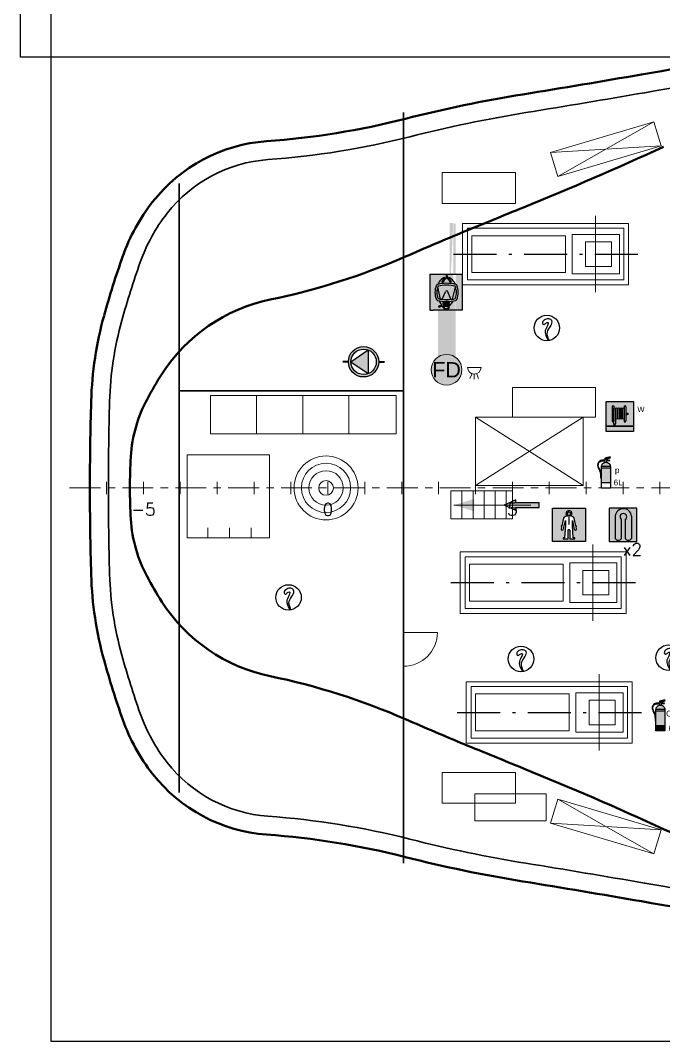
# Model space of a CAD drawing. Header units: millimetres. Extents: x -5000 to 92500, y -73000 to 27580.
# Drawn here: x -5000 to 5459, y -36000 to -19401 of the extents above; entities that cross this region are included whole.
import ezdxf
from ezdxf.enums import TextEntityAlignment as Align

# ---------------------------------------------------------------- set-up
doc = ezdxf.new("R2010")
doc.units = ezdxf.units.MM
doc.linetypes.add('CENTER_S', pattern=[860, 500, -120, 120, -120])
doc.linetypes.add('DASHDOT_S', pattern=[1150, 700, -200, 50, -200])
for name, color, linetype, lineweight in [('CENTER', 1, 'CENTER_S', 18), ('DASHDOT', 8, 'DASHDOT_S', 25), ('DETAIL', 9, 'Continuous', 13), ('DOOR', 4, 'Continuous', 18), ('FRAMES', 7, 'Continuous', 18), ('HULL', 7, 'Continuous', 50), ('STAIR', 6, 'Continuous', 18), ('STRUCT', 7, 'Continuous', 35), ('SYM-FF', 1, 'Continuous', 18), ('SYM-LSA', 3, 'Continuous', 18), ('TEXT', 7, 'Continuous', 18)]:
    doc.layers.add(name, color=color, linetype=linetype, lineweight=lineweight)
for name, color, linetype in [('dotted', 140, 'Continuous'), ('HATCH', 1, 'Continuous'), ('INER2', 151, 'Continuous'), ('out line', 230, 'Continuous'), ('SYMBOL', 31, 'Continuous'), ('VENT', 210, 'Continuous')]:
    doc.layers.add(name, color=color, linetype=linetype)
doc.styles.add('ARIAL', font='arial.ttf')
doc.styles.add('ROMANS', font='romans.shx')
doc.styles.add('SHIP', font='arial.ttf')
picture_1 = doc.add_image_def('image1.png', size_in_pixel=(1175, 900))
picture_2 = doc.add_image_def('image6.png', size_in_pixel=(4825, 900))

# ---------------------------------------------------------------- blocks, each defined once
blk = doc.blocks.new('AUTO_FIRE_ALARM_SPACE')
at = {"true_color": 0xe1232d}
h = blk.add_hatch(color=7, dxfattribs=at)
h.dxf.hatch_style = 1
h.paths.add_polyline_path([(130, 0), (128, 33), (121, 65), (111, 96), (97, 125), (78, 152), (57, 177), (32, 198), (5, 217), (-24, 231), (-55, 241), (-87, 248), (-120, 250), (-153, 248), (-185, 241), (-216, 231), (-245, 217), (-272, 198), (-297, 177), (-318, 152), (-337, 125), (-351, 96), (-361, 65), (-368, 33), (-370, 0), (-368, -33), (-361, -65), (-351, -96), (-337, -125), (-318, -152), (-297, -177), (-272, -198), (-245, -217), (-216, -231), (-185, -241), (-153, -248), (-120, -250), (-87, -248), (-55, -241), (-24, -231), (5, -217), (32, -198), (57, -177), (78, -152), (97, -125), (111, -96), (121, -65), (128, -33)])
for p, q in [((220, 40), (440, 40)), ((290, -70), (260, -140)), ((330, -70), (330, -150)), ((370, -70), (400, -140))]:
    blk.add_line(p, q)
blk.add_circle((-120, 0), 250)
blk.add_arc((330, 40), 110, 180, 360)
at = {"style": 'SHIP'}
blk.add_text('FD', height=250, dxfattribs=at).set_placement((-120, 0), align=Align.MIDDLE_CENTER)
blk = doc.blocks.new('EFP')
at = {"layer": 'HATCH'}
h = blk.add_hatch(color=10, dxfattribs=at)
h.paths.add_polyline_path([(-2248.241, -970.924), (-2248.241, -970.892), (-2248.028, -970.892, 0.006723), (-2248.029, -970.908, 0.006723), (-2248.028, -970.924)])
h.paths.add_polyline_path([(-2247.255, -970.446), (-2247.255, -971.37), (-2247.933, -970.908)])
h.paths.add_polyline_path([(-2246.845, -970.924, 0.006723), (-2246.845, -970.908, 0.006723), (-2246.845, -970.892), (-2246.632, -970.892), (-2246.632, -970.924)])
at = {"layer": 'VENT'}
h = blk.add_hatch(color=1, dxfattribs=at)
h.paths.add_polyline_path([(-2246.845, -970.908, 1), (-2248.029, -970.908, 1)])
h.paths.add_polyline_path([(-2247.933, -970.908, -1), (-2246.94, -970.908, -1)])
h.paths.add_polyline_path([(-2247.933, -970.908), (-2247.255, -970.446), (-2247.255, -971.37)])
at = {"layer": 'dotted', "color": 6}
for p, q in [((-2247.933, -970.908), (-2247.255, -970.446)), ((-2247.255, -970.446), (-2247.255, -971.37)), ((-2248.028, -970.892), (-2248.241, -970.892)), ((-2248.028, -970.924), (-2248.241, -970.924)), ((-2247.933, -970.908), (-2247.255, -971.37)), ((-2246.844, -970.892), (-2246.632, -970.892)), ((-2246.844, -970.924), (-2246.632, -970.924))]:
    blk.add_line(p, q, dxfattribs=at)
for radius in [0.592, 0.496]:
    blk.add_circle((-2247.436, -970.908), radius, dxfattribs=at)
blk = doc.blocks.new('FPR-EMERGENCY FIRE PUMP')
at = {"layer": 'dotted', "color": 6}
blk.add_line((0.37, 0.007), (0.37, -0.007), dxfattribs=at)
at = {"layer": 'dotted', "color": 51, "xscale": 0.45989954711139, "yscale": 0.45989954711139}
blk.add_blockref('EFP', (1033.595, 446.52), dxfattribs=at)
blk = doc.blocks.new('CO22')
at = {"layer": 'SYMBOL'}
h = blk.add_hatch(color=256, dxfattribs=at)
edge = h.paths.add_edge_path()
edge.add_line((6016.426, -5955.845), (6016.543, -5955.857))
edge.add_line((6016.543, -5955.857), (6016.543, -5955.844))
edge.add_line((6016.543, -5955.844), (6016.426, -5955.822))
edge.add_line((6016.426, -5955.822), (6016.426, -5955.785))
edge.add_line((6016.426, -5955.785), (6016.567, -5955.739))
edge.add_line((6016.567, -5955.739), (6016.556, -5955.708))
edge.add_line((6016.556, -5955.708), (6016.346, -5955.754))
edge.add_line((6016.346, -5955.754), (6016.346, -5955.84))
h = blk.add_hatch(color=1, dxfattribs=at)
edge = h.paths.add_edge_path()
edge.add_line((6016.561, -5956.151), (6016.211, -5956.151))
edge.add_line((6016.211, -5956.151), (6016.211, -5956.308))
edge.add_arc((6015.379, -5956.399), 0.837, 353.7735, 366.2265, ccw=False)
edge.add_line((6016.211, -5956.49), (6016.211, -5956.709))
edge.add_line((6016.211, -5956.709), (6016.561, -5956.709))
edge.add_line((6016.561, -5956.709), (6016.561, -5956.151))
h.paths.add_polyline_path([(6016.561, -5956.922), (6016.211, -5956.922)])
edge = h.paths.add_edge_path()
edge.add_arc((6016.386, -5956.091), 0.175, 90, 172.15)
edge.add_line((6016.212, -5956.067), (6016.56, -5956.067))
edge.add_arc((6016.386, -5956.091), 0.175, 7.85, 90)
at = {"layer": 'VENT'}
blk.add_hatch(color=253, dxfattribs=at).paths.add_polyline_path([(6016.561, -5956.709), (6016.211, -5956.709), (6016.211, -5956.922), (6016.561, -5956.922)])
at = {"layer": 'INER2', "color": 6}
for points in [[(6016.556, -5955.71), (6016.346, -5955.755)], [(6016.426, -5955.786), (6016.567, -5955.741)], [(6016.567, -5955.741), (6016.556, -5955.71)], [(6016.561, -5956.151), (6016.211, -5956.151)], [(6016.212, -5956.067), (6016.56, -5956.067)], [(6016.346, -5955.867), (6016.346, -5955.92)], [(6016.426, -5955.822), (6016.426, -5955.785)], [(6016.543, -5955.844), (6016.426, -5955.822)], [(6016.426, -5955.845), (6016.543, -5955.857)], [(6016.211, -5956.709), (6016.561, -5956.709)]]:
    blk.add_lwpolyline(points, dxfattribs=at)
blk.add_lwpolyline([(6016.561, -5956.922), (6016.211, -5956.922), (6016.211, -5956.091, -0.414214), (6016.386, -5955.915), (6016.386, -5955.915, -0.414214), (6016.561, -5956.091)], format="xyb", close=True, dxfattribs=at)
blk.add_lwpolyline([(6016.346, -5955.92, -0.106872), (6016.426, -5955.92)], format="xyb", dxfattribs=at)
for points, knots in [([(6016.346, -5955.84), (6016.333, -5955.839), (6016.319, -5955.838), (6016.279, -5955.837), (6016.251, -5955.837), (6016.197, -5955.844), (6016.171, -5955.852), (6016.134, -5955.875), (6016.122, -5955.885), (6016.102, -5955.908), (6016.093, -5955.921), (6016.077, -5955.951), (6016.071, -5955.969), (6016.064, -5956.006), (6016.064, -5956.024), (6016.069, -5956.074), (6016.08, -5956.105), (6016.101, -5956.155), (6016.11, -5956.175), (6016.128, -5956.213), (6016.136, -5956.231), (6016.151, -5956.269), (6016.157, -5956.287), (6016.167, -5956.326), (6016.17, -5956.346), (6016.177, -5956.408), (6016.177, -5956.451), (6016.177, -5956.506), (6016.177, -5956.518), (6016.176, -5956.529)], [0.027104, 0.027104, 0.027104, 0.027104, 0.680846, 0.680846, 2.042538, 2.042538, 3.40423, 3.40423, 4.126415, 4.126415, 4.848601, 4.848601, 5.718136, 5.718136, 6.587672, 6.587672, 8.218711, 8.218711, 9.364028, 9.364028, 10.509345, 10.509345, 11.716642, 11.716642, 12.923939, 12.923939, 15.338534, 15.338534, 15.957922, 15.957922, 15.957922, 15.957922]), ([(6016.203, -5956.529), (6016.204, -5956.444), (6016.206, -5956.319), (6016.13, -5956.153), (6016.065, -5956.017), (6016.159, -5955.855), (6016.272, -5955.862), (6016.346, -5955.867)], [0, 0, 0, 0, 297.944458, 438.105277, 661.865253, 788.691466, 1028.865984, 1028.865984, 1028.865984, 1028.865984])]:
    blk.add_open_spline(points, degree=3, knots=knots, dxfattribs=at)
at = {"layer": 'SYMBOL'}
for points in [[(6016.346, -5955.754), (6016.346, -5955.84)], [(6016.426, -5955.92), (6016.426, -5955.845)], [(6016.543, -5955.857), (6016.543, -5955.844)], [(6016.176, -5956.529), (6016.203, -5956.529)]]:
    blk.add_lwpolyline(points, dxfattribs=at)
at = {"layer": 'INER2', "color": 6, "style": 'ARIAL'}
for s, p in [('CO2', (6016.606, -5956.358)), ('6L', (6016.702, -5956.932))]:
    blk.add_text(s, height=0.2257, dxfattribs=at).set_placement(p)
blk = doc.blocks.new('FPR-FIRE EXTINGUISHER CO2')
at = {"layer": 'INER2', "color": 6, "xscale": 0.45989954711139, "yscale": 0.45989954711139}
blk.add_blockref('CO22', (-2766.958, 2739.309), dxfattribs=at)
blk = doc.blocks.new('SM')
at = {"layer": 'dotted', "color": 6}
blk.add_circle((1942.533, -4084.514), 0.497, dxfattribs=at)
blk.add_spline([(1942.625, -4085.002), (1942.557, -4084.663), (1942.684, -4084.436), (1942.73, -4084.229), (1942.622, -4084.157), (1942.464, -4084.188), (1942.365, -4084.322), (1942.408, -4084.384), (1942.498, -4084.325), (1942.582, -4084.303), (1942.575, -4084.381), (1942.47, -4084.616), (1942.59, -4085.008)], degree=3, dxfattribs=at)
blk = doc.blocks.new('FPR-SMOKE DETECTOR')
at = {"layer": 'VENT', "color": 6, "xscale": 0.45989954711139, "yscale": 0.45989954711139}
blk.add_blockref('SM', (-893.37, 1878.466), dxfattribs=at)
blk = doc.blocks.new('ES')
at = {"layer": 'INER2'}
h = blk.add_hatch(color=80, dxfattribs=at)
h.paths.add_polyline_path([(-2246.813, -1004.016), (-2247.461, -1004.016), (-2247.461, -1004.11, -0.745878), (-2247.4, -1004.323), (-2247.381, -1004.323, -0.396303), (-2247.252, -1004.457), (-2247.197, -1004.716), (-2247.173, -1004.698), (-2247.173, -1004.716), (-2247.181, -1004.743), (-2247.17, -1004.826, -0.213975), (-2247.178, -1004.852), (-2247.2, -1004.877), (-2247.239, -1004.859, -0.173132), (-2247.255, -1004.843), (-2247.324, -1004.497), (-2247.324, -1004.693), (-2247.294, -1005.167), (-2247.266, -1005.167, -0.414214), (-2247.233, -1005.201), (-2247.233, -1005.204), (-2247.428, -1005.204), (-2247.428, -1004.879, 0.414214), (-2247.461, -1004.846), (-2247.461, -1005.312), (-2246.813, -1005.312)])
h.paths.add_polyline_path([(-2247.544, -1004.323), (-2247.525, -1004.323, -0.753356), (-2247.461, -1004.11), (-2247.461, -1004.016), (-2248.109, -1004.016), (-2248.109, -1005.312), (-2247.461, -1005.312), (-2247.461, -1004.846, 0.433898), (-2247.497, -1004.879), (-2247.497, -1005.204), (-2247.692, -1005.204), (-2247.692, -1005.201, -0.414214), (-2247.659, -1005.167), (-2247.631, -1005.167), (-2247.601, -1004.693), (-2247.601, -1004.497), (-2247.686, -1004.854), (-2247.736, -1004.877), (-2247.768, -1004.84), (-2247.755, -1004.743), (-2247.763, -1004.716), (-2247.763, -1004.698), (-2247.739, -1004.716), (-2247.69, -1004.457, -0.371875)])
h.paths.add_polyline_path([(-2247.461, -1004.155, 0.961276), (-2247.469, -1004.297), (-2247.469, -1004.632), (-2247.461, -1004.632)])
h.paths.add_polyline_path([(-2247.461, -1004.155), (-2247.461, -1004.632), (-2247.456, -1004.632), (-2247.456, -1004.297, 0.946434)])
at = {"layer": 'dotted', "color": 6}
blk.add_line((-2247.69, -1005.203), (-2247.495, -1005.203), dxfattribs=at)
blk.add_lwpolyline([(-2248.108, -1005.311), (-2248.108, -1004.015), (-2246.812, -1004.015), (-2246.812, -1005.311)], close=True, dxfattribs=at)
for points in [[(-2247.198, -1004.876), (-2247.176, -1004.851, 0.213975), (-2247.168, -1004.825), (-2247.179, -1004.742), (-2247.172, -1004.715), (-2247.172, -1004.697), (-2247.195, -1004.715), (-2247.25, -1004.456, 0.396303), (-2247.379, -1004.322), (-2247.398, -1004.322, 3.422223), (-2247.523, -1004.322), (-2247.543, -1004.322, 0.371875), (-2247.689, -1004.456), (-2247.737, -1004.715), (-2247.761, -1004.697), (-2247.761, -1004.715), (-2247.753, -1004.742), (-2247.766, -1004.839), (-2247.734, -1004.876), (-2247.684, -1004.853), (-2247.6, -1004.496), (-2247.6, -1004.692), (-2247.63, -1005.166), (-2247.657, -1005.166, 0.414214), (-2247.69, -1005.2), (-2247.69, -1005.203), (-2247.495, -1005.203), (-2247.495, -1004.878, -0.414214), (-2247.462, -1004.845), (-2247.46, -1004.845, -0.414214), (-2247.426, -1004.878), (-2247.426, -1005.203), (-2247.231, -1005.203), (-2247.231, -1005.2, 0.414214), (-2247.264, -1005.166), (-2247.292, -1005.166), (-2247.322, -1004.692), (-2247.322, -1004.496), (-2247.253, -1004.842, 0.173132), (-2247.237, -1004.858)], [(-2247.454, -1004.631), (-2247.454, -1004.296, 21.146031), (-2247.467, -1004.296), (-2247.467, -1004.631)]]:
    blk.add_lwpolyline(points, format="xyb", close=True, dxfattribs=at)
blk = doc.blocks.new('FPR-IMMERSION SUIT')
at = {"layer": 'dotted', "color": 1, "xscale": 0.45989954711139, "yscale": 0.45989954711139}
blk.add_blockref('ES', (1033.606, 462.044), dxfattribs=at)
blk = doc.blocks.new('POW 6KG')
at = {"layer": 'SYMBOL'}
h = blk.add_hatch(color=256, dxfattribs=at)
edge = h.paths.add_edge_path()
edge.add_line((-2247.42, -963.619), (-2247.303, -963.631))
edge.add_line((-2247.303, -963.631), (-2247.303, -963.619))
edge.add_line((-2247.303, -963.619), (-2247.42, -963.597))
edge.add_line((-2247.42, -963.597), (-2247.42, -963.559))
edge.add_line((-2247.42, -963.559), (-2247.279, -963.514))
edge.add_line((-2247.279, -963.514), (-2247.29, -963.483))
edge.add_line((-2247.29, -963.483), (-2247.501, -963.528))
edge.add_line((-2247.501, -963.528), (-2247.501, -963.615))
h = blk.add_hatch(color=1, dxfattribs=at)
edge = h.paths.add_edge_path()
edge.add_line((-2247.284, -963.924), (-2247.634, -963.924))
edge.add_line((-2247.634, -963.924), (-2247.634, -964.082))
edge.add_arc((-2248.466, -964.172), 0.837, 353.7735, 366.2265, ccw=False)
edge.add_line((-2247.634, -964.263), (-2247.634, -964.482))
edge.add_line((-2247.634, -964.482), (-2247.284, -964.482))
edge.add_line((-2247.284, -964.482), (-2247.284, -963.924))
h.paths.add_polyline_path([(-2247.284, -964.696), (-2247.634, -964.696)])
edge = h.paths.add_edge_path()
edge.add_arc((-2247.459, -963.864), 0.175, 90, 172.15)
edge.add_line((-2247.632, -963.84), (-2247.285, -963.84))
edge.add_arc((-2247.459, -963.864), 0.175, 7.85, 90)
at = {"layer": 'dotted', "color": 6}
for points in [[(-2247.29, -963.483), (-2247.501, -963.528)], [(-2247.279, -963.513), (-2247.29, -963.483)], [(-2247.634, -963.839), (-2247.287, -963.839)], [(-2247.501, -963.526), (-2247.501, -963.613)], [(-2247.501, -963.639), (-2247.501, -963.693)], [(-2247.42, -963.559), (-2247.279, -963.513)], [(-2247.42, -963.595), (-2247.42, -963.557)], [(-2247.303, -963.617), (-2247.42, -963.595)], [(-2247.42, -963.617), (-2247.303, -963.629)], [(-2247.42, -963.693), (-2247.42, -963.617)], [(-2247.303, -963.629), (-2247.303, -963.617)], [(-2247.285, -963.924), (-2247.636, -963.924)], [(-2247.67, -964.302), (-2247.643, -964.302)], [(-2247.636, -964.482), (-2247.285, -964.482)]]:
    blk.add_lwpolyline(points, dxfattribs=at)
blk.add_lwpolyline([(-2247.285, -964.695), (-2247.636, -964.695), (-2247.636, -963.863, -0.414214), (-2247.46, -963.688), (-2247.46, -963.688, -0.414214), (-2247.285, -963.863)], format="xyb", close=True, dxfattribs=at)
blk.add_lwpolyline([(-2247.501, -963.693, -0.106872), (-2247.42, -963.693)], format="xyb", dxfattribs=at)
for points, knots in [([(-2247.501, -963.613), (-2247.514, -963.612), (-2247.527, -963.611), (-2247.568, -963.609), (-2247.595, -963.609), (-2247.649, -963.617), (-2247.676, -963.625), (-2247.712, -963.647), (-2247.724, -963.658), (-2247.745, -963.681), (-2247.753, -963.694), (-2247.769, -963.724), (-2247.776, -963.742), (-2247.782, -963.778), (-2247.783, -963.796), (-2247.777, -963.847), (-2247.767, -963.878), (-2247.746, -963.928), (-2247.736, -963.948), (-2247.719, -963.986), (-2247.71, -964.004), (-2247.696, -964.041), (-2247.689, -964.06), (-2247.68, -964.099), (-2247.677, -964.119), (-2247.67, -964.181), (-2247.669, -964.224), (-2247.67, -964.279), (-2247.67, -964.29), (-2247.67, -964.302)], [0.027104, 0.027104, 0.027104, 0.027104, 0.680846, 0.680846, 2.042538, 2.042538, 3.40423, 3.40423, 4.126415, 4.126415, 4.848601, 4.848601, 5.718136, 5.718136, 6.587672, 6.587672, 8.218711, 8.218711, 9.364028, 9.364028, 10.509345, 10.509345, 11.716642, 11.716642, 12.923939, 12.923939, 15.338534, 15.338534, 15.957922, 15.957922, 15.957922, 15.957922]), ([(-2247.643, -964.302), (-2247.642, -964.217), (-2247.64, -964.092), (-2247.717, -963.926), (-2247.781, -963.79), (-2247.688, -963.628), (-2247.575, -963.635), (-2247.501, -963.639)], [0, 0, 0, 0, 297.944458, 438.105277, 661.865253, 788.691466, 1028.865984, 1028.865984, 1028.865984, 1028.865984])]:
    blk.add_open_spline(points, degree=3, knots=knots, dxfattribs=at)
at = {"layer": 'dotted', "color": 6, "style": 'ARIAL'}
for s, height, p in [('p', 0.226, (-2247.106, -964.11)), ('6L', 0.2257, (-2247.155, -964.591))]:
    blk.add_text(s, height=height, dxfattribs=at).set_placement(p)
blk = doc.blocks.new('FPR-FIRE EXTINGUISHER (POWDER)')
at = {"layer": 'dotted', "color": 51, "xscale": 0.45989954711139, "yscale": 0.45989954711139}
blk.add_blockref('POW 6KG', (1033.573, 443.384), dxfattribs=at)
blk = doc.blocks.new('box')
at = {"layer": 'VENT'}
h = blk.add_hatch(color=1, dxfattribs=at)
h.paths.add_polyline_path([(1943.159, -4115.599), (1942.093, -4115.599), (1942.093, -4116.565), (1943.159, -4116.565)])
h.paths.add_polyline_path([(1942.861, -4116.356, -0.360452), (1942.827, -4116.391), (1942.793, -4116.391), (1942.793, -4115.771), (1942.827, -4115.771, -0.374684), (1942.861, -4115.807), (1942.861, -4116.082), (1942.873, -4116.082, -1), (1942.944, -4116.082, -1), (1942.873, -4116.082), (1942.861, -4116.082)])
h.paths.add_polyline_path([(1942.732, -4116.266), (1942.732, -4115.863, -0.405451), (1942.787, -4115.863), (1942.787, -4116.266, -0.405451)])
h.paths.add_polyline_path([(1942.89, -4116.082, -1), (1942.927, -4116.082, -1)])
h.paths.add_polyline_path([(1942.725, -4116.266, -0.357785), (1942.664, -4116.266), (1942.664, -4115.863, -0.357785), (1942.725, -4115.863)])
h.paths.add_polyline_path([(1942.657, -4116.266, -0.357785), (1942.596, -4116.266), (1942.596, -4115.863, -0.357785), (1942.657, -4115.863)])
h.paths.add_polyline_path([(1942.589, -4116.266, -0.357785), (1942.528, -4116.266), (1942.528, -4115.863, -0.357785), (1942.589, -4115.863)])
h.paths.add_polyline_path([(1942.522, -4116.266, -0.357785), (1942.46, -4116.266), (1942.46, -4115.863, -0.357785), (1942.522, -4115.863)])
h.paths.add_polyline_path([(1942.454, -4116.465), (1942.392, -4116.465), (1942.392, -4115.863, -0.357785), (1942.454, -4115.863)])
h.paths.add_polyline_path([(1942.457, -4116.471), (1942.438, -4116.514), (1942.407, -4116.514), (1942.389, -4116.471)])
h.paths.add_polyline_path([(1942.386, -4116.391), (1942.352, -4116.391, -0.376553), (1942.318, -4116.354), (1942.318, -4115.807, -0.376553), (1942.352, -4115.771), (1942.386, -4115.771)])
blk.add_hatch(color=3, dxfattribs=at).paths.add_polyline_path([(1943.159, -4116.565), (1942.093, -4116.565), (1942.093, -4116.767), (1943.159, -4116.767)])
at = {"layer": 'dotted', "color": 6}
for p, q in [((1942.318, -4115.807), (1942.318, -4116.354)), ((1942.352, -4115.771), (1942.386, -4115.771)), ((1942.386, -4115.771), (1942.386, -4116.391)), ((1942.393, -4116.465), (1942.393, -4115.863)), ((1942.454, -4115.863), (1942.454, -4116.465)), ((1942.461, -4116.266), (1942.461, -4115.863)), ((1942.522, -4115.863), (1942.522, -4116.266)), ((1942.529, -4116.266), (1942.529, -4115.863)), ((1942.59, -4115.863), (1942.59, -4116.266)), ((1942.596, -4116.266), (1942.596, -4115.863)), ((1942.658, -4115.863), (1942.658, -4116.266)), ((1942.664, -4116.266), (1942.664, -4115.863)), ((1942.726, -4115.863), (1942.726, -4116.266)), ((1942.732, -4116.266), (1942.732, -4115.863)), ((1942.787, -4115.863), (1942.787, -4116.266)), ((1942.794, -4115.771), (1942.794, -4116.391)), ((1942.794, -4115.771), (1942.828, -4115.771)), ((1942.861, -4115.807), (1942.861, -4116.356)), ((1942.861, -4116.082), (1942.945, -4116.082)), ((1942.909, -4116.117), (1942.909, -4116.046)), ((1942.352, -4116.391), (1942.386, -4116.391)), ((1942.389, -4116.471), (1942.457, -4116.471)), ((1942.407, -4116.514), (1942.389, -4116.471)), ((1942.393, -4116.465), (1942.454, -4116.465)), ((1942.407, -4116.514), (1942.439, -4116.514)), ((1942.439, -4116.514), (1942.457, -4116.471)), ((1942.794, -4116.391), (1942.828, -4116.391))]:
    blk.add_line(p, q, dxfattribs=at)
for points in [[(1942.094, -4115.599), (1943.16, -4115.599), (1943.16, -4116.767), (1942.094, -4116.767)], [(1942.094, -4116.565), (1943.16, -4116.565), (1943.16, -4116.565), (1942.094, -4116.565)]]:
    blk.add_lwpolyline(points, close=True, dxfattribs=at)
for radius in [0.0356, 0.0187]:
    blk.add_circle((1942.909, -4116.082), radius, dxfattribs=at)
for centre, radius, start, end in [((1942.356, -4115.808), 0.0379, 95.977, 178.5131), ((1942.423, -4115.901), 0.0483, 50.6271, 129.3729), ((1942.491, -4115.901), 0.0483, 50.6271, 129.3729), ((1942.559, -4115.901), 0.0483, 50.6271, 129.3729), ((1942.627, -4115.901), 0.0483, 50.6271, 129.3729), ((1942.695, -4115.901), 0.0483, 50.6271, 129.3729), ((1942.76, -4115.892), 0.0393, 45.8464, 134.1536), ((1942.824, -4115.808), 0.0379, 1.4869, 84.023), ((1942.356, -4116.353), 0.0379, 181.4869, 264.023), ((1942.491, -4116.228), 0.0483, 230.6271, 309.3729), ((1942.559, -4116.228), 0.0483, 230.6271, 309.3729), ((1942.627, -4116.228), 0.0483, 230.6271, 309.3729), ((1942.695, -4116.228), 0.0483, 230.6271, 309.3729), ((1942.76, -4116.238), 0.0393, 225.8464, 314.1536), ((1942.824, -4116.353), 0.0379, 275.977, 358.5131)]:
    blk.add_arc(centre, radius, start, end, dxfattribs=at)
at = {"layer": 'dotted', "color": 6, "style": 'ARIAL'}
blk.add_text('W', height=0.212, dxfattribs=at).set_placement((1943.305, -4116.011))
blk = doc.blocks.new('FPR-FIRE BOX HOSE WITH NOZZLES')
at = {"layer": 'VENT', "color": 2, "xscale": 0.45989954711139, "yscale": 0.45989954711139}
blk.add_blockref('box', (-893.447, 1893.031), dxfattribs=at)
blk = doc.blocks.new('EEB DEVICE')
h = blk.add_hatch(color=102)
h.paths.add_polyline_path([(-2246.729, -957.206), (-2247.994, -957.206), (-2247.994, -958.606), (-2247.852, -958.606), (-2246.871, -958.606), (-2246.729, -958.606)])
edge = h.paths.add_edge_path()
edge.add_arc((-2247.336, -959.091), 1.535, 282.7974, 283.439, ccw=False)
edge.add_arc((-2246.994, -957.66), 0.0636, 283.439, 336.9608, ccw=False)
edge.add_arc((-2247.58, -957.91), 0.701, 336.9608, 360, ccw=False)
edge.add_arc((-2247.58, -957.91), 0.701, 360, 383.0392, ccw=False)
edge.add_arc((-2246.994, -958.159), 0.0636, 23.0392, 76.561, ccw=False)
edge.add_arc((-2247.336, -956.729), 1.535, 76.561, 80.3432, ccw=False)
edge.add_arc((-2247.556, -958.024), 0.525, 24.4443, 51.1224, ccw=False)
edge.add_arc((-2247.241, -958.415), 0.0228, 51.1224, 129.7385, ccw=False)
at = {"layer": 'SYMBOL'}
h = blk.add_hatch(color=256, dxfattribs=at)
edge = h.paths.add_edge_path()
edge.add_arc((-2247.336, -956.729), 1.535, 80.3432, 85.3109, ccw=False)
edge.add_line((-2247.21, -958.258), (-2247.217, -958.299))
h = blk.add_hatch(color=256, dxfattribs=at)
edge = h.paths.add_edge_path()
edge.add_arc((-2247.671, -957.909), 0.745, 24.9546, 41.0689)
edge.add_arc((-2247.336, -957.611), 0.296, 40.2148, 72.7798)
edge.add_arc((-2247.253, -957.343), 0.0161, 72.7798, 239.3661)
edge.add_arc((-2247.381, -957.559), 0.235, 300.6339, 346.1202, ccw=False)
edge.add_arc((-2247.176, -957.508), 0.0236, 346.1202, 523.1967, ccw=False)
edge.add_arc((-2247.423, -957.583), 0.235, 16.8033, 57.7271)
edge.add_arc((-2247.276, -957.35), 0.0407, 122.2729, 180, ccw=False)
edge.add_line((-2247.317, -957.35), (-2247.317, -957.267))
edge.add_arc((-2247.328, -957.267), 0.0114, 0, 90)
edge.add_line((-2247.328, -957.256), (-2247.343, -957.256))
edge.add_arc((-2247.343, -957.267), 0.0114, 90, 180)
edge.add_line((-2247.355, -957.267), (-2247.355, -957.35))
edge.add_arc((-2247.396, -957.35), 0.0407, 360, 417.7271, ccw=False)
edge.add_arc((-2247.249, -957.583), 0.235, 122.2729, 163.1967)
edge.add_arc((-2247.496, -957.508), 0.0236, 16.8033, 193.8798, ccw=False)
edge.add_arc((-2247.291, -957.559), 0.235, 193.8798, 239.3661, ccw=False)
edge.add_arc((-2247.419, -957.343), 0.0161, 300.6339, 467.2202)
edge.add_arc((-2247.336, -957.611), 0.296, 107.2202, 139.7852)
edge.add_arc((-2247, -957.909), 0.745, 138.9311, 155.0454)
edge.add_arc((-2247.336, -959.091), 1.535, 257.2026, 270, ccw=False)
edge.add_arc((-2247.336, -959.091), 1.535, 270, 282.7974, ccw=False)
h = blk.add_hatch(color=256, dxfattribs=at)
h.paths.add_polyline_path([(-2247.504, -958.181, 0.028926), (-2247.336, -958.19, 0.028926), (-2247.167, -958.181), (-2247.289, -957.887, 0.666938), (-2247.382, -957.887)])
h.paths.add_polyline_path([(-2247.684, -957.702, 0.084667), (-2247.719, -957.91, 0.098986), (-2247.671, -958.151, 0.017455), (-2247.571, -958.171)])
h.paths.add_polyline_path([(-2246.952, -957.91, 0.084667), (-2246.988, -957.702), (-2247.101, -958.171, 0.017455), (-2247.001, -958.151, 0.098986)])
at = {"layer": 'dotted', "color": 6}
for p, q in [((-2247.993, -957.206), (-2246.728, -957.206)), ((-2247.993, -957.206), (-2247.993, -958.606)), ((-2247.354, -957.267), (-2247.354, -957.35)), ((-2247.342, -957.256), (-2247.327, -957.256)), ((-2247.316, -957.267), (-2247.316, -957.35)), ((-2246.728, -957.206), (-2246.728, -958.606)), ((-2247.57, -958.172), (-2247.683, -957.702)), ((-2247.503, -958.181), (-2247.381, -957.888)), ((-2247.166, -958.181), (-2247.288, -957.888)), ((-2247.1, -958.172), (-2246.987, -957.702)), ((-2247.469, -958.29), (-2247.469, -958.258)), ((-2247.469, -958.325), (-2247.469, -958.315)), ((-2247.221, -958.331), (-2247.221, -958.321)), ((-2247.216, -958.299), (-2247.209, -958.258)), ((-2247.993, -958.606), (-2247.851, -958.606)), ((-2246.87, -958.606), (-2247.851, -958.606)), ((-2247.469, -958.368), (-2247.469, -958.358)), ((-2247.468, -958.414), (-2247.468, -958.403)), ((-2247.231, -958.406), (-2247.232, -958.415)), ((-2247.226, -958.374), (-2247.225, -958.364)), ((-2246.728, -958.606), (-2246.87, -958.606))]:
    blk.add_line(p, q, dxfattribs=at)
for points in [[(-2247.735, -958.184, 0.237873), (-2247.691, -958.221, 0.058706), (-2247.335, -958.263, 0.058706), (-2246.978, -958.221, 0.237873), (-2246.934, -958.184, 0.100868), (-2246.878, -957.91, 0.100868), (-2246.934, -957.636, 0.237873), (-2246.978, -957.599, 0.058706), (-2247.335, -957.557, 0.058706), (-2247.691, -957.599, 0.237873), (-2247.735, -957.636, 0.100868), (-2247.791, -957.91, 0.100868)], [(-2247.67, -958.152, 0.0579), (-2247.335, -958.191, 0.0579), (-2246.999, -958.152, 0.098986), (-2246.951, -957.91, 0.098986), (-2246.999, -957.669, 0.0579), (-2247.335, -957.63, 0.0579), (-2247.67, -957.669, 0.098986), (-2247.718, -957.91, 0.098986)]]:
    blk.add_lwpolyline(points, format="xyb", close=True, dxfattribs=at)
for centre, radius, start, end in [((-2246.999, -957.909), 0.745, 138.9311, 155.0454), ((-2247.335, -957.611), 0.296, 107.2202, 139.7852), ((-2247.495, -957.508), 0.0236, 166.1202, 343.1967), ((-2247.29, -957.559), 0.235, 120.6339, 166.1202), ((-2247.247, -957.583), 0.235, 122.2729, 163.1967), ((-2247.418, -957.343), 0.0161, 300.6339, 107.2202), ((-2247.394, -957.35), 0.0407, 302.2729, 0), ((-2247.342, -957.267), 0.0114, 90, 180), ((-2247.327, -957.267), 0.0114, 0, 90), ((-2247.275, -957.35), 0.0407, 180, 237.7271), ((-2247.422, -957.583), 0.235, 16.8033, 57.7271), ((-2247.252, -957.343), 0.0161, 72.7798, 239.3661), ((-2247.379, -957.559), 0.235, 13.8798, 59.3661), ((-2247.335, -957.611), 0.296, 40.2148, 72.7798), ((-2247.175, -957.508), 0.0236, 196.8033, 13.8798), ((-2247.67, -957.909), 0.745, 24.9546, 41.0689), ((-2247.335, -957.907), 0.0506, 22.5984, 157.4016), ((-2246.913, -957.909), 0.787, 204.5094, 218.6737), ((-2247.464, -958.315), 0.00504, 113.8279, 180.4862), ((-2247.555, -958.025), 0.525, 308.8776, 335.5557), ((-2247.227, -958.321), 0.00504, 0, 62.5298), ((-2247.627, -958.465), 0.0245, 131.4019, 303.6254), ((-2247.638, -958.453), 0.00886, 110.2386, 131.4019), ((-2247.577, -958.618), 0.185, 80.8751, 110.2386), ((-2247.514, -958.717), 0.252, 88.654, 113.1759), ((-2247.544, -958.414), 0.022, 260.8751, 38.6737), ((-2247.507, -958.401), 0.0639, 268.654, 318.3835), ((-2247.464, -958.325), 0.00504, 180.4862, 294.7687), ((-2247.464, -958.357), 0.00504, 118.6274, 180.4862), ((-2247.464, -958.368), 0.00504, 180.4862, 300.1175), ((-2247.463, -958.403), 0.00504, 126.7251, 180.4862), ((-2247.463, -958.414), 0.00504, 180.4862, 309.4368), ((-2247.24, -958.415), 0.0228, 230.2615, 308.8776), ((-2247.238, -958.414), 0.00642, 230.1003, 352.2772), ((-2247.231, -958.373), 0.00504, 237.2063, 352.2772), ((-2247.236, -958.406), 0.00504, 352.2772, 51.5145), ((-2247.227, -958.331), 0.00504, 241.5522, 0), ((-2247.23, -958.363), 0.00504, 352.2772, 58.4878)]:
    blk.add_arc(centre, radius, start, end, dxfattribs=at)
blk.add_ellipse((-2247.351, -958.499), major_axis=(0.0818, 0), ratio=0.603752, dxfattribs=at)
for points, knots in [([(-2247.216, -958.299), (-2247.245, -958.284), (-2247.273, -958.276), (-2247.338, -958.266), (-2247.375, -958.266), (-2247.431, -958.277), (-2247.45, -958.282), (-2247.469, -958.29)], [7.148644, 7.148644, 7.148644, 7.148644, 7.583437, 7.583437, 8.173653, 8.173653, 8.461241, 8.461241, 8.461241, 8.461241]), ([(-2247.224, -958.316), (-2247.254, -958.301), (-2247.284, -958.293), (-2247.351, -958.285), (-2247.389, -958.286), (-2247.44, -958.3), (-2247.453, -958.304), (-2247.466, -958.31)], [7.146617, 7.146617, 7.146617, 7.146617, 7.643057, 7.643057, 8.27089, 8.27089, 8.485175, 8.485175, 8.485175, 8.485175]), ([(-2247.229, -958.336), (-2247.262, -958.318), (-2247.295, -958.31), (-2247.365, -958.304), (-2247.403, -958.307), (-2247.448, -958.323), (-2247.455, -958.326), (-2247.462, -958.329)], [7.123347, 7.123347, 7.123347, 7.123347, 7.712327, 7.712327, 8.383343, 8.383343, 8.507126, 8.507126, 8.507126, 8.507126]), ([(-2247.227, -958.359), (-2247.228, -958.358), (-2247.229, -958.357), (-2247.267, -958.335), (-2247.304, -958.327), (-2247.378, -958.324), (-2247.416, -958.329), (-2247.457, -958.348), (-2247.462, -958.351), (-2247.466, -958.353)], [7.053159, 7.053159, 7.053159, 7.053159, 7.073403, 7.073403, 7.78673, 7.78673, 8.500057, 8.500057, 8.587709, 8.587709, 8.587709, 8.587709]), ([(-2247.232, -958.402), (-2247.242, -958.394), (-2247.251, -958.389), (-2247.284, -958.373), (-2247.307, -958.367), (-2247.356, -958.362), (-2247.38, -958.364), (-2247.425, -958.375), (-2247.447, -958.384), (-2247.466, -958.399)], [6.93153, 6.93153, 6.93153, 6.93153, 7.164429, 7.164429, 7.705806, 7.705806, 8.247183, 8.247183, 8.740097, 8.740097, 8.740097, 8.740097]), ([(-2247.24, -958.499), (-2247.24, -958.487), (-2247.244, -958.474), (-2247.257, -958.455), (-2247.266, -958.446), (-2247.299, -958.425), (-2247.329, -958.419), (-2247.388, -958.422), (-2247.417, -958.43), (-2247.45, -958.459), (-2247.459, -958.473), (-2247.465, -958.506), (-2247.46, -958.524), (-2247.44, -958.55), (-2247.427, -958.559), (-2247.384, -958.579), (-2247.349, -958.581), (-2247.296, -958.57), (-2247.276, -958.561), (-2247.249, -958.534), (-2247.24, -958.517), (-2247.24, -958.499)], [0, 0, 0, 0, 0.379825, 0.379825, 0.75965, 0.75965, 1.645797, 1.645797, 2.531943, 2.531943, 3.045577, 3.045577, 3.559212, 3.559212, 4.072846, 4.072846, 5.060809, 5.060809, 5.725486, 5.725486, 6.283185, 6.283185, 6.283185, 6.283185]), ([(-2247.234, -958.377), (-2247.238, -958.375), (-2247.242, -958.372), (-2247.28, -958.352), (-2247.315, -958.345), (-2247.386, -958.344), (-2247.421, -958.351), (-2247.457, -958.37), (-2247.459, -958.371), (-2247.461, -958.372)], [7.029225, 7.029225, 7.029225, 7.029225, 7.115525, 7.115525, 7.847612, 7.847612, 8.579699, 8.579699, 8.618124, 8.618124, 8.618124, 8.618124]), ([(-2247.242, -958.419), (-2247.254, -958.409), (-2247.267, -958.402), (-2247.303, -958.387), (-2247.328, -958.383), (-2247.378, -958.383), (-2247.404, -958.388), (-2247.438, -958.403), (-2247.45, -958.41), (-2247.46, -958.418)], [6.909782, 6.909782, 6.909782, 6.909782, 7.254871, 7.254871, 7.870801, 7.870801, 8.486731, 8.486731, 8.789435, 8.789435, 8.789435, 8.789435]), ([(-2247.254, -958.433), (-2247.265, -958.424), (-2247.277, -958.418), (-2247.31, -958.404), (-2247.334, -958.401), (-2247.381, -958.402), (-2247.404, -958.407), (-2247.438, -958.424), (-2247.45, -958.432), (-2247.459, -958.443)], [6.913286, 6.913286, 6.913286, 6.913286, 7.277458, 7.277458, 7.904956, 7.904956, 8.543937, 8.543937, 8.927274, 8.927274, 8.927274, 8.927274])]:
    blk.add_open_spline(points, degree=3, knots=knots, dxfattribs=at)
blk = doc.blocks.new('FPR-EMERGENCY ESCAPE B.DEVICE')
at = {"layer": 'dotted', "color": 51, "xscale": 0.45989954711139, "yscale": 0.45989954711139}
blk.add_blockref('EEB DEVICE', (1033.56, 440.541), dxfattribs=at)
blk = doc.blocks.new('LJ')
at = {"layer": 'dotted'}
blk.add_hatch(color=51, dxfattribs=at).paths.add_polyline_path([(-2247.773, -989.98), (-2247.773, -990.848, 0.557077), (-2247.527, -990.848), (-2247.527, -990.115, -3.322169), (-2247.384, -990.115), (-2247.384, -990.848, 0.557077), (-2247.137, -990.848), (-2247.137, -989.98, 0.92057)])
at = {"layer": 'out line'}
h = blk.add_hatch(color=80, dxfattribs=at)
h.paths.add_polyline_path([(-2248.007, -990.966), (-2246.926, -990.966), (-2246.926, -989.667), (-2248.007, -989.667)])
h.paths.add_polyline_path([(-2247.137, -989.98), (-2247.137, -990.848, -0.557077), (-2247.384, -990.848), (-2247.384, -990.115, 3.322169), (-2247.527, -990.115), (-2247.527, -990.848, -0.557077), (-2247.773, -990.848), (-2247.773, -989.98, -0.92057)])
at = {"layer": 'dotted', "color": 6}
for p, q in [((-2246.925, -989.666), (-2248.005, -989.666)), ((-2248.005, -989.666), (-2248.005, -990.965)), ((-2246.925, -990.965), (-2246.925, -989.666)), ((-2247.771, -989.979), (-2247.771, -990.847)), ((-2247.525, -990.847), (-2247.525, -990.114)), ((-2247.382, -990.114), (-2247.382, -990.847)), ((-2247.135, -989.979), (-2247.135, -990.847)), ((-2248.005, -990.965), (-2246.925, -990.965))]:
    blk.add_line(p, q, dxfattribs=at)
for centre, radius, start, end in [((-2247.453, -990.006), 0.319, 4.7365, 175.2635), ((-2247.453, -990.006), 0.13, 303.5045, 236.4955), ((-2247.648, -990.77), 0.145, 211.7577, 328.2423), ((-2247.259, -990.77), 0.145, 211.7577, 328.2423)]:
    blk.add_arc(centre, radius, start, end, dxfattribs=at)
blk = doc.blocks.new('FPR-LIFE JAKET')
at = {"layer": 'dotted', "color": 51, "xscale": 0.45989954711139, "yscale": 0.45989954711139}
blk.add_blockref('LJ', (1033.608, 455.446), dxfattribs=at)
blk = doc.blocks.new('arro')
at = {"layer": 'INER2'}
blk.add_hatch(color=80, dxfattribs=at).paths.add_polyline_path([(1721.956, -4085.057), (1721.956, -4085.164), (1721.044, -4085.164), (1721.043, -4085.359), (1721.956, -4085.359), (1721.956, -4085.465), (1722.413, -4085.261)])
at = {"layer": 'dotted', "color": 6}
for p, q in [((1721.957, -4085.164), (1721.044, -4085.164)), ((1721.044, -4085.164), (1721.044, -4085.359)), ((1721.957, -4085.164), (1721.957, -4085.057)), ((1721.957, -4085.057), (1722.413, -4085.261)), ((1721.957, -4085.465), (1722.413, -4085.261)), ((1721.957, -4085.359), (1721.044, -4085.359)), ((1721.957, -4085.359), (1721.957, -4085.465))]:
    blk.add_line(p, q, dxfattribs=at)
blk = doc.blocks.new('FPR-PRIMARY MEANS OF ESCAPE')
at = {"layer": 'VENT', "color": 1, "xscale": 0.45989954711139, "yscale": 0.45989954711139}
blk.add_blockref('arro', (-791.822, 1878.81), dxfattribs=at)

msp = doc.modelspace()

# ---------------------------------------------------------------- hatches: boundary and pattern name
at = {"layer": 'STAIR'}
h = msp.add_hatch(color=7, dxfattribs=at)
h.dxf.hatch_style = 1
h.paths.add_polyline_path([(2050, -27280), (2384, -27383), (2384, -27177)])

# ---------------------------------------------------------------- linework, layer by layer
at = {"layer": 'CENTER'}
msp.add_line((-4200, -27000), (88200, -27000), dxfattribs=at)
at = {"layer": 'DASHDOT'}
for p, q in [((2040, -23200), (5040, -23200)), ((2000, -28540), (5000, -28540)), ((2100, -30650), (5100, -30650))]:
    msp.add_line(p, q, dxfattribs=at)
at = {"layer": 'DETAIL'}
for p, q in [((5300, -21050), (3620, -21550)), ((3740, -21940), (5300, -21050)), ((5420, -21440), (5300, -21050)), ((5420, -21440), (3620, -21550)), ((3620, -21550), (3740, -21940)), ((3740, -21940), (5420, -21440)), ((3050, -21875), (1860, -21875)), ((1860, -21875), (1860, -22375)), ((3050, -22375), (3050, -21875)), ((1860, -22375), (3050, -22375)), ((4890, -22700), (2190, -22700)), ((2190, -22700), (2190, -23700)), ((4350, -23820), (4350, -22580)), ((4890, -23700), (4890, -22700)), ((4810, -22780), (2270, -22780)), ((2270, -22780), (2270, -23620)), ((3864, -22900), (2340, -22900)), ((2340, -22900), (2340, -23500)), ((3864, -23500), (3864, -22900)), ((4740, -22880), (3972, -22880)), ((3972, -22880), (3972, -23520)), ((4740, -23520), (4740, -22880)), ((4810, -23620), (4810, -22780)), ((4610, -23000), (4188, -23000)), ((4188, -23000), (4188, -23400)), ((4610, -23400), (4610, -23000)), ((4188, -23400), (4610, -23400)), ((2340, -23500), (3864, -23500)), ((3972, -23520), (4740, -23520)), ((2190, -23700), (4890, -23700)), ((2270, -23620), (4810, -23620)), ((4350, -25370), (3000, -25370)), ((3000, -25370), (3000, -25850)), ((4350, -25850), (4350, -25370)), ((1110, -25500), (-1910, -25500)), ((-1910, -25500), (-1910, -26120)), ((-1160, -26120), (-1160, -25500)), ((-410, -26120), (-410, -25500)), ((340, -26120), (340, -25500)), ((1110, -26120), (1110, -25500)), ((4150, -25850), (2400, -25850)), ((2400, -25850), (2400, -26960)), ((2400, -26960), (4150, -25850)), ((2400, -25850), (4150, -26960)), ((3000, -25850), (4350, -25850)), ((4150, -26960), (4150, -25850)), ((-1910, -26120), (1110, -26120)), ((-950, -26460), (-2290, -26460)), ((-2290, -26460), (-2290, -27810)), ((-950, -27810), (-950, -26460)), ((2400, -26960), (4150, -26960)), ((-1950, -27810), (-1950, -27650)), ((-1600, -27810), (-1600, -27650)), ((-1250, -27810), (-1250, -27650)), ((-2290, -27810), (-950, -27810)), ((4850, -28040), (2150, -28040)), ((2150, -28040), (2150, -29040)), ((4310, -29160), (4310, -27920)), ((4850, -29040), (4850, -28040)), ((4770, -28120), (2230, -28120)), ((2230, -28120), (2230, -28960)), ((4770, -28960), (4770, -28120)), ((3824, -28240), (2300, -28240)), ((2300, -28240), (2300, -28840)), ((3824, -28840), (3824, -28240)), ((4700, -28220), (3932, -28220)), ((3932, -28220), (3932, -28860)), ((4570, -28340), (4148, -28340)), ((4148, -28340), (4148, -28740)), ((4570, -28740), (4570, -28340)), ((4700, -28860), (4700, -28220)), ((2300, -28840), (3824, -28840)), ((3932, -28860), (4700, -28860)), ((4148, -28740), (4570, -28740)), ((2150, -29040), (4850, -29040)), ((2230, -28960), (4770, -28960)), ((4410, -31270), (4410, -30030)), ((4950, -30150), (2250, -30150)), ((2250, -30150), (2250, -31150)), ((4950, -31150), (4950, -30150)), ((4870, -30230), (2330, -30230)), ((2330, -30230), (2330, -31070)), ((3924, -30350), (2400, -30350)), ((2400, -30350), (2400, -30950)), ((3924, -30950), (3924, -30350)), ((4800, -30330), (4032, -30330)), ((4032, -30330), (4032, -30970)), ((4800, -30970), (4800, -30330)), ((4870, -31070), (4870, -30230)), ((4670, -30450), (4248, -30450)), ((4248, -30450), (4248, -30850)), ((4670, -30850), (4670, -30450)), ((4248, -30850), (4670, -30850)), ((2400, -30950), (3924, -30950)), ((4032, -30970), (4800, -30970)), ((2250, -31150), (4950, -31150)), ((2330, -31070), (4870, -31070)), ((1860, -31625), (3050, -31625)), ((1860, -32125), (1860, -31625)), ((3050, -31625), (3050, -32125)), ((3550, -31975), (2390, -31975)), ((2390, -31975), (2390, -32410)), ((3550, -32410), (3550, -31975)), ((3050, -32125), (1860, -32125)), ((3620, -32450), (3740, -32060)), ((3740, -32060), (5420, -32560)), ((3740, -32060), (5300, -32950)), ((2390, -32410), (3550, -32410)), ((5300, -32950), (3620, -32450)), ((5420, -32560), (3620, -32450)), ((5420, -32560), (5300, -32950))]:
    msp.add_line(p, q, dxfattribs=at)
for radius in [520, 400, 280, 120]:
    msp.add_circle((-30, -27000), radius, dxfattribs=at)
at = {"layer": 'DOOR'}
msp.add_line((1230, -29350), (1780, -29350), dxfattribs=at)
msp.add_arc((1230, -29350), 550, 270, 0, dxfattribs=at)
at = {"layer": 'FRAMES'}
for p, q in [((-3600, -27100), (-3600, -26900)), ((-3000, -27100), (-3000, -26900)), ((-2400, -27100), (-2400, -26900)), ((-1800, -27100), (-1800, -26900)), ((-1200, -27100), (-1200, -26900)), ((-600, -27100), (-600, -26900)), ((0, -27100), (0, -26900)), ((600, -27100), (600, -26900)), ((1200, -27100), (1200, -26900)), ((1800, -27100), (1800, -26900)), ((2400, -27100), (2400, -26900)), ((3000, -27100), (3000, -26900)), ((3600, -27100), (3600, -26900)), ((4200, -27100), (4200, -26900)), ((4800, -27100), (4800, -26900)), ((5400, -27100), (5400, -26900))]:
    msp.add_line(p, q, dxfattribs=at)
at = {"layer": 'HULL'}
for centre, radius, start, end in [((-49822, 297791), 322778, 279.79683, 280.26773), ((-28972, 177038), 200238, 279.2375, 279.79683), ((6786, -42826), 22515, 99.2375, 104.2088), ((-1932, -8394), 13004, 274.1214, 284.2088), ((-811, -23948), 2590, 94.1214, 141.9129), ((-18134, 29974), 56582, 292.1294, 294.6437), ((-396, -24274), 3118, 141.9129, 160.4488), ((99394, -259040), 255414, 112.12939, 112.3627), ((20182, -66499), 47216, 112.3627, 113.6247), ((10050, -27983), 14203, 160.4488, 164.5525), ((-3191, -13064), 11107, 281.7072, 293.6247), ((-377, -26645), 2763, 101.7072, 147.2378), ((2007, -25761), 5859, 164.5525, 178.3045), ((2159, -28277), 5778, 147.2378, 151.9625), ((-893, -26651), 2320, 151.9625, 163.6943), ((43878, -27000), 47748, 178.3045, 180), ((-993, -26622), 2216, 163.6943, 176.707), ((5573, -27000), 8793, 176.707, 180), ((43878, -27000), 47748, 180, 181.6955), ((5573, -27000), 8793, 180, 183.293), ((-993, -27378), 2216, 183.293, 196.3057), ((-893, -27349), 2320, 196.3057, 208.0375), ((2007, -28239), 5859, 181.6955, 195.4475), ((2159, -25723), 5778, 208.0375, 212.7622), ((-377, -27355), 2763, 212.7622, 258.2928), ((10050, -26017), 14203, 195.4475, 199.5512), ((-3191, -40936), 11107, 66.3753, 78.2928), ((-396, -29726), 3118, 199.5512, 218.0871), ((20182, 12499), 47216, 246.3753, 247.6373), ((99394, 205040), 255414, 247.6373, 247.87061), ((-811, -30052), 2590, 218.0871, 265.8786), ((-18134, -83974), 56582, 65.3563, 67.8706), ((-1932, -45606), 13004, 75.7912, 85.8786), ((10289, -22017), 11584, 245.3563, 257.5926), ((6786, -11174), 22515, 255.7912, 260.7625), ((-28972, -231038), 200238, 80.20317, 80.7625), ((-49822, -351791), 322778, 79.73227, 80.20317)]:
    msp.add_arc(centre, radius, start, end, dxfattribs=at)
at = {"layer": 'STAIR'}
for p, q in [((3000, -27050), (2000, -27050)), ((2000, -27050), (2000, -27500)), ((2180, -27500), (2180, -27050)), ((2360, -27500), (2360, -27050)), ((2540, -27500), (2540, -27050)), ((2720, -27500), (2720, -27050)), ((2900, -27500), (2900, -27050)), ((3000, -27500), (3000, -27050)), ((3300, -27280), (2050, -27280)), ((2000, -27500), (3000, -27500))]:
    msp.add_line(p, q, dxfattribs=at)
at = {"layer": 'STRUCT'}
for p, q in [((1230, -27000), (1230, -20900)), ((-2420, -27000), (-2420, -22050)), ((-2420, -25420), (1230, -25420)), ((-2420, -27000), (-2420, -31950)), ((1230, -27000), (1230, -33100))]:
    msp.add_line(p, q, dxfattribs=at)
for centre, radius, start, end in [((-49822, 297791), 323078, 279.79683, 280.26773), ((-28972, 177038), 200538, 279.2375, 279.79683), ((6786, -42826), 22215, 99.2375, 104.2088), ((-1932, -8394), 13304, 274.1214, 284.2088), ((-811, -23948), 2290, 94.1214, 141.9129), ((-396, -24274), 2818, 141.9129, 160.4488), ((10050, -27983), 13903, 160.4488, 164.5525), ((2007, -25761), 5559, 164.5525, 178.3045), ((43878, -27000), 47448, 178.3045, 180), ((43878, -27000), 47448, 180, 181.6955), ((2007, -28239), 5559, 181.6955, 195.4475), ((10050, -26017), 13903, 195.4475, 199.5512), ((-396, -29726), 2818, 199.5512, 218.0871), ((-811, -30052), 2290, 218.0871, 265.8786), ((-1932, -45606), 13304, 75.7912, 85.8786), ((6786, -11174), 22215, 255.7912, 260.7625), ((-28972, -231038), 200538, 80.20317, 80.7625), ((-49822, -351791), 323078, 79.73227, 80.20317)]:
    msp.add_arc(centre, radius, start, end, dxfattribs=at)

# ---------------------------------------------------------------- block references
at = {"layer": 'SYM-FF', "xscale": 906.54, "yscale": 906.54}
for name, p in [('FPR-SMOKE DETECTOR', (3560, -24400)), ('FPR-EMERGENCY FIRE PUMP', (580, -24950)), ('FPR-FIRE BOX HOSE WITH NOZZLES', (4780, -25840)), ('FPR-FIRE EXTINGUISHER (POWDER)', (4550, -26750)), ('FPR-SMOKE DETECTOR', (-640, -28780)), ('FPR-SMOKE DETECTOR', (3140, -29780)), ('FPR-SMOKE DETECTOR', (5540, -29760)), ('FPR-FIRE EXTINGUISHER CO2', (5430, -30700))]:
    msp.add_blockref(name, p, dxfattribs=at)
at = {"layer": 'SYM-FF'}
msp.add_blockref('AUTO_FIRE_ALARM_SPACE', (2050, -25080), dxfattribs=at)
at = {"layer": 'SYM-LSA', "xscale": 906.54, "yscale": 906.54}
for name, p in [('FPR-EMERGENCY ESCAPE B.DEVICE', (1920, -23820)), ('FPR-IMMERSION SUIT', (3920, -27600)), ('FPR-LIFE JAKET', (4800, -27600))]:
    msp.add_blockref(name, p, dxfattribs=at)
at = {"layer": 'SYM-LSA', "xscale": 906.54, "yscale": 906.54, "rotation": 180}
msp.add_blockref('FPR-PRIMARY MEANS OF ESCAPE', (3150, -27280), dxfattribs=at)

# ---------------------------------------------------------------- texts
at = {"layer": 'FRAMES', "style": 'ROMANS'}
for s, p in [('-5', (-3000, -27350)), ('0', (0, -27350)), ('5', (3000, -27350))]:
    msp.add_text(s, height=200, dxfattribs=at).set_placement(p, align=Align.MIDDLE_CENTER)
at = {"layer": 'TEXT', "style": 'ROMANS'}
msp.add_text('x2', height=200, dxfattribs=at).set_placement((4950, -28000), align=Align.MIDDLE_CENTER)

# ---------------------------------------------------------------- pictures from other files: only their frames are drawn
at = {"layer": '0-REFERENCE-IMAGE'}
image = msp.add_image(picture_1, insert=(-5000, -20000), size_in_units=(23500, 18000), dxfattribs=dict(at, fade=50))
image = msp.add_image(picture_2, insert=(-4500, -36000), size_in_units=(96500, 18000), dxfattribs=dict(at, fade=50))

doc.saveas('drawing.dxf')
